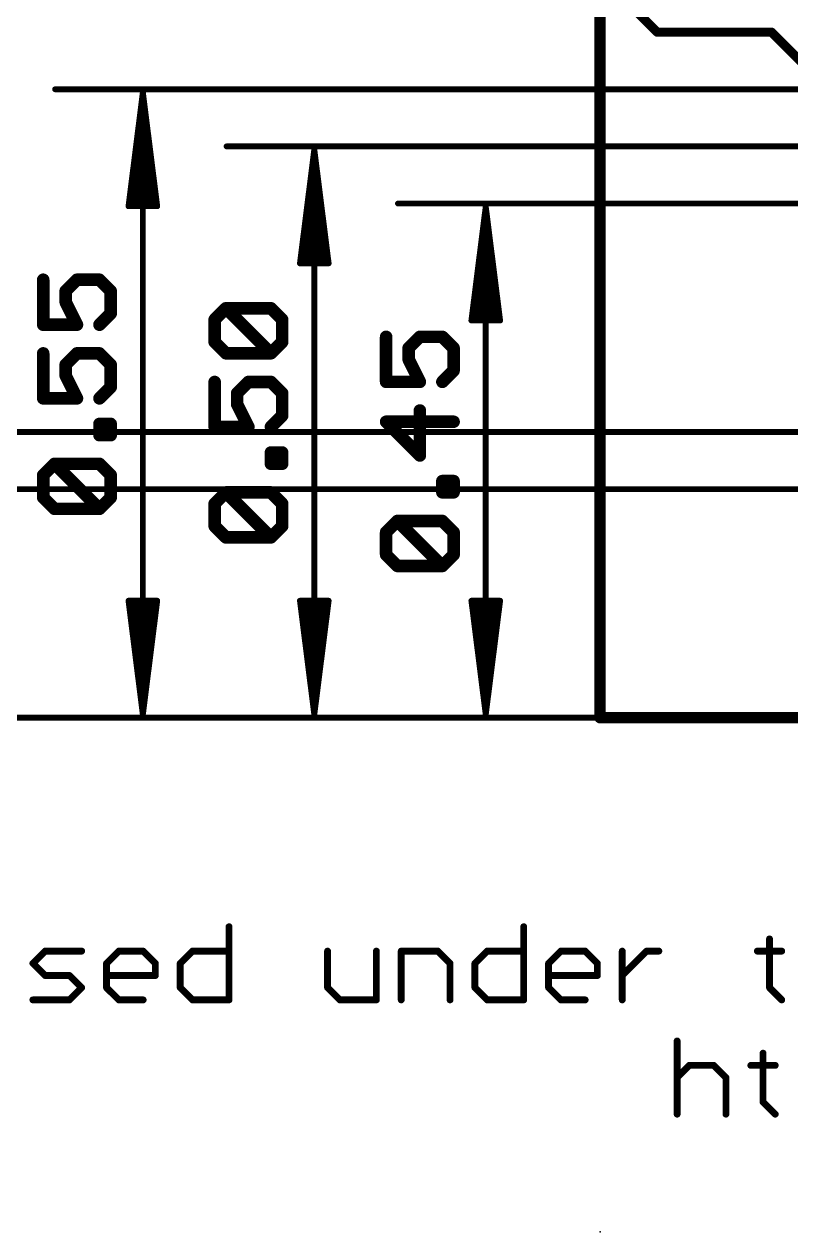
# Model space of a CAD drawing. Extents: x -38 to 87, y -12 to 48.
# Drawn here: x -12.8 to 4.24, y -11.43 to 15.42 of the extents above; entities that cross this region are included whole.
import ezdxf

# ---------------------------------------------------------------- set-up
doc = ezdxf.new("R2010")
doc.units = 0
for name, color, linetype in [('1', 12, 'CONTINUOUS'), ('16', 132, 'CONTINUOUS'), ('20', 53, 'CONTINUOUS'), ('23', 53, 'CONTINUOUS'), ('47', 253, 'CONTINUOUS'), ('51', 53, 'CONTINUOUS')]:
    doc.layers.add(name, color=color, linetype=linetype)

msp = doc.modelspace()

# ---------------------------------------------------------------- linework, layer by layer
at = {"layer": '1', "const_width": 0.254}
for points in [[(0, 22.86), (0, 0)], [(0, 0), (68.58, 0)]]:
    msp.add_lwpolyline(points, dxfattribs=at)
at = {"layer": '1', "const_width": 0.127}
for points in [[(0, 0.0635, 1), (0, -0.0635)], [(-0.0635, 0, 1), (0.0635, 0)]]:
    msp.add_lwpolyline(points, format="xyb", dxfattribs=at)
at = {"layer": '16', "const_width": 0.254}
for points in [[(0, 22.86), (0, 0)], [(0, 0), (68.58, 0)]]:
    msp.add_lwpolyline(points, dxfattribs=at)
at = {"layer": '16', "const_width": 0.127}
for points in [[(0, 0.0635, 1), (0, -0.0635)], [(-0.0635, 0, 1), (0.0635, 0)]]:
    msp.add_lwpolyline(points, format="xyb", dxfattribs=at)
at = {"layer": '20', "const_width": 0.2032}
for points in [[(0, 16.51), (1.27, 15.24)], [(1.27, 15.24), (3.81, 15.24)], [(3.81, 15.24), (5.08, 13.97)]]:
    msp.add_lwpolyline(points, dxfattribs=at)
at = {"layer": '20', "const_width": 0.1016}
for points in [[(1.27, 15.2908, 1), (1.27, 15.1892)], [(1.2341, 15.2041, 1), (1.3059, 15.2759)], [(3.8459, 15.2759, 1), (3.7741, 15.2041)], [(3.81, 15.1892, 1), (3.81, 15.2908)]]:
    msp.add_lwpolyline(points, format="xyb", dxfattribs=at)
at = {"layer": '23'}
msp.add_point((0, -11.43), dxfattribs=at)
at = {"layer": '47'}
for points, const_width in [([(6.35, 13.97), (-12.11, 13.97)], 0.13), ([(-10.16, 13.905), (-10.4792, 11.37)], 0.13), ([(-10.16, 13.905), (-10.42, 11.37)], 0.13), ([(-10.16, 13.905), (-10.29, 11.37)], 0.13), ([(-10.16, 0.065), (-10.16, 13.905)], 0.13), ([(-9.8408, 11.37), (-10.16, 13.905)], 0.13), ([(-10.03, 11.37), (-10.16, 13.905)], 0.13), ([(-9.9, 11.37), (-10.16, 13.905)], 0.13), ([(6.35, 12.7), (-8.3, 12.7)], 0.13), ([(-6.35, 12.635), (-6.6692, 10.1)], 0.13), ([(-6.35, 12.635), (-6.61, 10.1)], 0.13), ([(-6.35, 12.635), (-6.48, 10.1)], 0.13), ([(-6.35, 0.065), (-6.35, 12.635)], 0.13), ([(-6.0308, 10.1), (-6.35, 12.635)], 0.13), ([(-6.22, 10.1), (-6.35, 12.635)], 0.13), ([(-6.09, 10.1), (-6.35, 12.635)], 0.13), ([(-10.4792, 11.37), (-9.8408, 11.37)], 0.13), ([(6.35, 11.43), (-4.49, 11.43)], 0.13), ([(-2.54, 11.365), (-2.8592, 8.83)], 0.13), ([(-2.54, 11.365), (-2.8, 8.83)], 0.13), ([(-2.54, 11.365), (-2.67, 8.83)], 0.13), ([(-2.54, 0.065), (-2.54, 11.365)], 0.13), ([(-2.2208, 8.83), (-2.54, 11.365)], 0.13), ([(-2.41, 8.83), (-2.54, 11.365)], 0.13), ([(-2.28, 8.83), (-2.54, 11.365)], 0.13), ([(-6.6692, 10.1), (-6.0308, 10.1)], 0.13), ([(-12.3741, 9.7361), (-12.3741, 8.7362)], 0.2794), ([(-11.8741, 9.4861), (-11.6241, 9.7361)], 0.2794), ([(-11.6241, 9.7361), (-11.1242, 9.7361)], 0.2794), ([(-11.1242, 9.7361), (-10.8742, 9.4861)], 0.2794), ([(-11.8741, 9.2362), (-11.8741, 9.4861)], 0.2794), ([(-10.8742, 9.4861), (-10.8742, 8.9862)], 0.2794), ([(-11.6241, 8.7362), (-11.8741, 9.2362)], 0.2794), ([(-8.5641, 8.8511), (-8.3141, 9.1011)], 0.2794), ([(-8.3141, 9.1011), (-7.3142, 9.1011)], 0.2794), ([(-7.3142, 8.1012), (-8.3141, 9.1011)], 0.2794), ([(-7.3142, 9.1011), (-7.0642, 8.8511)], 0.2794), ([(-12.3741, 8.7362), (-11.6241, 8.7362)], 0.2794), ([(-10.8742, 8.9862), (-11.1242, 8.7362)], 0.2794), ([(-8.5641, 8.3512), (-8.5641, 8.8511)], 0.2794), ([(-7.0642, 8.8511), (-7.0642, 8.3512)], 0.2794), ([(-2.8592, 8.83), (-2.2208, 8.83)], 0.13), ([(-4.7541, 8.4661), (-4.7541, 7.4662)], 0.2794), ([(-4.2541, 8.2161), (-4.0041, 8.4661)], 0.2794), ([(-4.0041, 8.4661), (-3.5042, 8.4661)], 0.2794), ([(-3.5042, 8.4661), (-3.2542, 8.2161)], 0.2794), ([(-8.3141, 8.1012), (-8.5641, 8.3512)], 0.2794), ([(-7.0642, 8.3512), (-7.3142, 8.1012)], 0.2794), ([(-4.2541, 7.9662), (-4.2541, 8.2161)], 0.2794), ([(-3.2542, 8.2161), (-3.2542, 7.7162)], 0.2794), ([(-12.3741, 8.099), (-12.3741, 7.099)], 0.2794), ([(-11.8741, 7.849), (-11.6241, 8.099)], 0.2794), ([(-11.6241, 8.099), (-11.1242, 8.099)], 0.2794), ([(-11.1242, 8.099), (-10.8742, 7.849)], 0.2794), ([(-7.3142, 8.1012), (-8.3141, 8.1012)], 0.2794), ([(-4.0041, 7.4662), (-4.2541, 7.9662)], 0.2794), ([(-11.8741, 7.599), (-11.8741, 7.849)], 0.2794), ([(-10.8742, 7.849), (-10.8742, 7.349)], 0.2794), ([(-3.2542, 7.7162), (-3.5042, 7.4662)], 0.2794), ([(-11.6241, 7.099), (-11.8741, 7.599)], 0.2794), ([(-8.5641, 7.464), (-8.5641, 6.464)], 0.2794), ([(-8.0641, 7.214), (-7.8141, 7.464)], 0.2794), ([(-7.8141, 7.464), (-7.3142, 7.464)], 0.2794), ([(-7.3142, 7.464), (-7.0642, 7.214)], 0.2794), ([(-4.7541, 7.4662), (-4.0041, 7.4662)], 0.2794), ([(-10.8742, 7.349), (-11.1242, 7.099)], 0.2794), ([(-8.0641, 6.964), (-8.0641, 7.214)], 0.2794), ([(-7.0642, 7.214), (-7.0642, 6.714)], 0.2794), ([(-12.3741, 7.099), (-11.6241, 7.099)], 0.2794), ([(-7.8141, 6.464), (-8.0641, 6.964)], 0.2794), ([(-7.0642, 6.714), (-7.3142, 6.464)], 0.2794), ([(-3.2542, 6.579), (-4.7541, 6.579)], 0.2794), ([(-4.7541, 6.579), (-4.0041, 5.829)], 0.2794), ([(-4.0041, 5.829), (-4.0041, 6.829)], 0.2794), ([(-11.1242, 6.2805), (-11.1242, 6.5304)], 0.2794), ([(-11.1242, 6.5304), (-10.8742, 6.5304)], 0.2794), ([(-10.8742, 6.5304), (-10.8742, 6.2805)], 0.2794), ([(-8.5641, 6.464), (-7.8141, 6.464)], 0.2794), ([(6.35, 6.35), (-24.81, 6.35)], 0.13), ([(-10.8742, 6.2805), (-11.1242, 6.2805)], 0.2794), ([(-7.3142, 5.6455), (-7.3142, 5.8954)], 0.2794), ([(-7.3142, 5.8954), (-7.0642, 5.8954)], 0.2794), ([(-7.0642, 5.8954), (-7.0642, 5.6455)], 0.2794), ([(-12.3741, 5.3933), (-12.1241, 5.6432)], 0.2794), ([(-12.1241, 5.6432), (-11.1242, 5.6432)], 0.2794), ([(-11.1242, 4.6433), (-12.1241, 5.6432)], 0.2794), ([(-11.1242, 5.6432), (-10.8742, 5.3933)], 0.2794), ([(-7.0642, 5.6455), (-7.3142, 5.6455)], 0.2794), ([(-12.3741, 4.8933), (-12.3741, 5.3933)], 0.2794), ([(-10.8742, 5.3933), (-10.8742, 4.8933)], 0.2794), ([(-3.5042, 5.0105), (-3.5042, 5.2604)], 0.2794), ([(-3.5042, 5.2604), (-3.2542, 5.2604)], 0.2794), ([(-3.2542, 5.2604), (-3.2542, 5.0105)], 0.2794), ([(6.35, 5.08), (-28.62, 5.08)], 0.13), ([(-8.5641, 4.7583), (-8.3141, 5.0082)], 0.2794), ([(-8.3141, 5.0082), (-7.3142, 5.0082)], 0.2794), ([(-7.3142, 4.0083), (-8.3141, 5.0082)], 0.2794), ([(-7.3142, 5.0082), (-7.0642, 4.7583)], 0.2794), ([(-3.2542, 5.0105), (-3.5042, 5.0105)], 0.2794), ([(-12.1241, 4.6433), (-12.3741, 4.8933)], 0.2794), ([(-10.8742, 4.8933), (-11.1242, 4.6433)], 0.2794), ([(-8.5641, 4.2583), (-8.5641, 4.7583)], 0.2794), ([(-7.0642, 4.7583), (-7.0642, 4.2583)], 0.2794), ([(-11.1242, 4.6433), (-12.1241, 4.6433)], 0.2794), ([(-8.3141, 4.0083), (-8.5641, 4.2583)], 0.2794), ([(-7.0642, 4.2583), (-7.3142, 4.0083)], 0.2794), ([(-4.7541, 4.1233), (-4.5041, 4.3732)], 0.2794), ([(-4.5041, 4.3732), (-3.5042, 4.3732)], 0.2794), ([(-3.5042, 3.3733), (-4.5041, 4.3732)], 0.2794), ([(-3.5042, 4.3732), (-3.2542, 4.1233)], 0.2794), ([(-7.3142, 4.0083), (-8.3141, 4.0083)], 0.2794), ([(-4.7541, 3.6233), (-4.7541, 4.1233)], 0.2794), ([(-3.2542, 4.1233), (-3.2542, 3.6233)], 0.2794), ([(-4.5041, 3.3733), (-4.7541, 3.6233)], 0.2794), ([(-3.2542, 3.6233), (-3.5042, 3.3733)], 0.2794), ([(-3.5042, 3.3733), (-4.5041, 3.3733)], 0.2794), ([(-10.16, 0.065), (-10.4792, 2.6)], 0.13), ([(-10.4792, 2.6), (-9.8408, 2.6)], 0.13), ([(-10.16, 0.065), (-10.42, 2.6)], 0.13), ([(-10.16, 0.065), (-10.29, 2.6)], 0.13), ([(-9.8408, 2.6), (-10.16, 0.065)], 0.13), ([(-10.03, 2.6), (-10.16, 0.065)], 0.13), ([(-9.9, 2.6), (-10.16, 0.065)], 0.13), ([(-6.35, 0.065), (-6.6692, 2.6)], 0.13), ([(-6.6692, 2.6), (-6.0308, 2.6)], 0.13), ([(-6.35, 0.065), (-6.61, 2.6)], 0.13), ([(-6.35, 0.065), (-6.48, 2.6)], 0.13), ([(-6.0308, 2.6), (-6.35, 0.065)], 0.13), ([(-6.22, 2.6), (-6.35, 0.065)], 0.13), ([(-6.09, 2.6), (-6.35, 0.065)], 0.13), ([(-2.54, 0.065), (-2.8592, 2.6)], 0.13), ([(-2.8592, 2.6), (-2.2208, 2.6)], 0.13), ([(-2.54, 0.065), (-2.8, 2.6)], 0.13), ([(-2.54, 0.065), (-2.67, 2.6)], 0.13), ([(-2.2208, 2.6), (-2.54, 0.065)], 0.13), ([(-2.41, 2.6), (-2.54, 0.065)], 0.13), ([(-2.28, 2.6), (-2.54, 0.065)], 0.13), ([(0, 0), (-37.51, 0)], 0.13), ([(0, 0), (-33.7, 0)], 0.13), ([(6.35, 0), (-28.62, 0)], 0.13), ([(6.35, 0), (-24.81, 0)], 0.13), ([(6.35, 0), (-19.73, 0)], 0.13), ([(0, 0), (-15.92, 0)], 0.13), ([(6.35, 0), (-12.11, 0)], 0.13), ([(6.35, 0), (-8.3, 0)], 0.13), ([(6.35, 0), (-4.49, 0)], 0.13)]:
    msp.add_lwpolyline(points, dxfattribs=dict(at, const_width=const_width))
for points, const_width in [([(-12.11, 14.0025, 1), (-12.11, 13.9375)], 0.065), ([(-10.1275, 13.905, 1), (-10.1925, 13.905)], 0.065), ([(-10.1278, 13.9091, 1), (-10.1922, 13.9009)], 0.065), ([(-10.1275, 13.9033, 1), (-10.1925, 13.9067)], 0.065), ([(-10.1275, 13.9067, 1), (-10.1925, 13.9033)], 0.065), ([(-10.1277, 13.9083, 1), (-10.1923, 13.9017)], 0.065), ([(-10.1277, 13.9017, 1), (-10.1923, 13.9083)], 0.065), ([(-10.1278, 13.9009, 1), (-10.1922, 13.9091)], 0.065), ([(-8.3, 12.7325, 1), (-8.3, 12.6675)], 0.065), ([(-6.3175, 12.635, 1), (-6.3825, 12.635)], 0.065), ([(-6.3178, 12.6391, 1), (-6.3822, 12.6309)], 0.065), ([(-6.3175, 12.6333, 1), (-6.3825, 12.6367)], 0.065), ([(-6.3175, 12.6367, 1), (-6.3825, 12.6333)], 0.065), ([(-6.3177, 12.6383, 1), (-6.3823, 12.6317)], 0.065), ([(-6.3177, 12.6317, 1), (-6.3823, 12.6383)], 0.065), ([(-6.3178, 12.6309, 1), (-6.3822, 12.6391)], 0.065), ([(-10.5115, 11.3741, 1), (-10.447, 11.3659)], 0.065), ([(-10.4792, 11.4025, 1), (-10.4792, 11.3375)], 0.065), ([(-10.4523, 11.3733, 1), (-10.3877, 11.3667)], 0.065), ([(-10.3225, 11.3717, 1), (-10.2575, 11.3683)], 0.065), ([(-10.0625, 11.3683, 1), (-9.9975, 11.3717)], 0.065), ([(-9.9323, 11.3667, 1), (-9.8677, 11.3733)], 0.065), ([(-9.873, 11.3659, 1), (-9.8085, 11.3741)], 0.065), ([(-9.8408, 11.3375, 1), (-9.8408, 11.4025)], 0.065), ([(-4.49, 11.4625, 1), (-4.49, 11.3975)], 0.065), ([(-2.5075, 11.365, 1), (-2.5725, 11.365)], 0.065), ([(-2.5078, 11.3691, 1), (-2.5722, 11.3609)], 0.065), ([(-2.5075, 11.3633, 1), (-2.5725, 11.3667)], 0.065), ([(-2.5075, 11.3667, 1), (-2.5725, 11.3633)], 0.065), ([(-2.5077, 11.3683, 1), (-2.5723, 11.3617)], 0.065), ([(-2.5077, 11.3617, 1), (-2.5723, 11.3683)], 0.065), ([(-2.5078, 11.3609, 1), (-2.5722, 11.3691)], 0.065), ([(-6.7015, 10.1041, 1), (-6.637, 10.0959)], 0.065), ([(-6.6692, 10.1325, 1), (-6.6692, 10.0675)], 0.065), ([(-6.6423, 10.1033, 1), (-6.5777, 10.0967)], 0.065), ([(-6.5125, 10.1017, 1), (-6.4475, 10.0983)], 0.065), ([(-6.2525, 10.0983, 1), (-6.1875, 10.1017)], 0.065), ([(-6.1223, 10.0967, 1), (-6.0577, 10.1033)], 0.065), ([(-6.063, 10.0959, 1), (-5.9985, 10.1041)], 0.065), ([(-6.0308, 10.0675, 1), (-6.0308, 10.1325)], 0.065), ([(-12.3042, 9.7361, 1), (-12.4439, 9.7361)], 0.1397), ([(-11.6241, 9.806, 1), (-11.6241, 9.6663)], 0.1397), ([(-11.5747, 9.6867, 1), (-11.6735, 9.7855)], 0.1397), ([(-11.0748, 9.7855, 1), (-11.1736, 9.6867)], 0.1397), ([(-11.1242, 9.6663, 1), (-11.1242, 9.806)], 0.1397), ([(-11.8043, 9.4861, 1), (-11.944, 9.4861)], 0.1397), ([(-11.9235, 9.5355, 1), (-11.8247, 9.4367)], 0.1397), ([(-10.8043, 9.4861, 1), (-10.9441, 9.4861)], 0.1397), ([(-10.9236, 9.4367, 1), (-10.8248, 9.5355)], 0.1397), ([(-11.944, 9.2362, 1), (-11.8043, 9.2362)], 0.1397), ([(-11.8116, 9.2674, 1), (-11.9366, 9.2049)], 0.1397), ([(-8.3141, 9.171, 1), (-8.3141, 9.0313)], 0.1397), ([(-8.2647, 9.1505, 1), (-8.3635, 9.0517)], 0.1397), ([(-8.2647, 9.0517, 1), (-8.3635, 9.1505)], 0.1397), ([(-7.2648, 9.1505, 1), (-7.3636, 9.0517)], 0.1397), ([(-7.3142, 9.0313, 1), (-7.3142, 9.171)], 0.1397), ([(-12.3741, 8.8061, 1), (-12.3741, 8.6663)], 0.1397), ([(-11.6241, 8.6663, 1), (-11.6241, 8.8061)], 0.1397), ([(-10.9441, 8.9862, 1), (-10.8043, 8.9862)], 0.1397), ([(-10.8248, 8.9368, 1), (-10.9236, 9.0356)], 0.1397), ([(-8.4942, 8.8511, 1), (-8.6339, 8.8511)], 0.1397), ([(-8.6135, 8.9005, 1), (-8.5147, 8.8017)], 0.1397), ([(-6.9944, 8.8511, 1), (-7.1341, 8.8511)], 0.1397), ([(-7.1136, 8.8017, 1), (-7.0148, 8.9005)], 0.1397), ([(-2.8915, 8.8341, 1), (-2.827, 8.8259)], 0.065), ([(-2.8592, 8.8625, 1), (-2.8592, 8.7975)], 0.065), ([(-2.8323, 8.8333, 1), (-2.7677, 8.8267)], 0.065), ([(-2.7025, 8.8317, 1), (-2.6375, 8.8283)], 0.065), ([(-2.4425, 8.8283, 1), (-2.3775, 8.8317)], 0.065), ([(-2.3123, 8.8267, 1), (-2.2477, 8.8333)], 0.065), ([(-2.253, 8.8259, 1), (-2.1885, 8.8341)], 0.065), ([(-2.2208, 8.7975, 1), (-2.2208, 8.8625)], 0.065), ([(-12.4439, 8.7362, 1), (-12.3042, 8.7362)], 0.1397), ([(-11.6866, 8.705, 1), (-11.5617, 8.7674)], 0.1397), ([(-11.1736, 8.7856, 1), (-11.0748, 8.6868)], 0.1397), ([(-4.6842, 8.4661, 1), (-4.8239, 8.4661)], 0.1397), ([(-4.0041, 8.536, 1), (-4.0041, 8.3963)], 0.1397), ([(-3.9547, 8.4167, 1), (-4.0535, 8.5155)], 0.1397), ([(-3.4548, 8.5155, 1), (-3.5536, 8.4167)], 0.1397), ([(-3.5042, 8.3963, 1), (-3.5042, 8.536)], 0.1397), ([(-8.5147, 8.4006, 1), (-8.6135, 8.3018)], 0.1397), ([(-8.6339, 8.3512, 1), (-8.4942, 8.3512)], 0.1397), ([(-7.1341, 8.3512, 1), (-6.9944, 8.3512)], 0.1397), ([(-7.0148, 8.3018, 1), (-7.1136, 8.4006)], 0.1397), ([(-4.1843, 8.2161, 1), (-4.324, 8.2161)], 0.1397), ([(-4.3035, 8.2655, 1), (-4.2047, 8.1667)], 0.1397), ([(-3.1843, 8.2161, 1), (-3.3241, 8.2161)], 0.1397), ([(-3.3036, 8.1667, 1), (-3.2048, 8.2655)], 0.1397), ([(-12.3042, 8.099, 1), (-12.4439, 8.099)], 0.1397), ([(-11.6241, 8.1688, 1), (-11.6241, 8.0291)], 0.1397), ([(-11.5747, 8.0496, 1), (-11.6735, 8.1484)], 0.1397), ([(-11.0748, 8.1484, 1), (-11.1736, 8.0496)], 0.1397), ([(-11.1242, 8.0291, 1), (-11.1242, 8.1688)], 0.1397), ([(-8.3141, 8.1711, 1), (-8.3141, 8.0313)], 0.1397), ([(-8.3635, 8.0518, 1), (-8.2647, 8.1506)], 0.1397), ([(-7.3636, 8.1506, 1), (-7.2648, 8.0518)], 0.1397), ([(-7.3636, 8.0518, 1), (-7.2648, 8.1506)], 0.1397), ([(-7.3142, 8.0313, 1), (-7.3142, 8.1711)], 0.1397), ([(-4.1916, 7.9974, 1), (-4.3166, 7.9349)], 0.1397), ([(-11.8043, 7.849, 1), (-11.944, 7.849)], 0.1397), ([(-11.9235, 7.8984, 1), (-11.8247, 7.7996)], 0.1397), ([(-10.8043, 7.849, 1), (-10.9441, 7.849)], 0.1397), ([(-10.9236, 7.7996, 1), (-10.8248, 7.8984)], 0.1397), ([(-4.324, 7.9662, 1), (-4.1843, 7.9662)], 0.1397), ([(-3.3241, 7.7162, 1), (-3.1843, 7.7162)], 0.1397), ([(-3.2048, 7.6668, 1), (-3.3036, 7.7656)], 0.1397), ([(-11.944, 7.599, 1), (-11.8043, 7.599)], 0.1397), ([(-11.8116, 7.6302, 1), (-11.9366, 7.5678)], 0.1397), ([(-8.4942, 7.464, 1), (-8.6339, 7.464)], 0.1397), ([(-7.8141, 7.5338, 1), (-7.8141, 7.3941)], 0.1397), ([(-7.7647, 7.4146, 1), (-7.8635, 7.5134)], 0.1397), ([(-7.2648, 7.5134, 1), (-7.3636, 7.4146)], 0.1397), ([(-7.3142, 7.3941, 1), (-7.3142, 7.5338)], 0.1397), ([(-4.7541, 7.5361, 1), (-4.7541, 7.3964)], 0.1397), ([(-4.8239, 7.4662, 1), (-4.6842, 7.4662)], 0.1397), ([(-4.0666, 7.435, 1), (-3.9417, 7.4974)], 0.1397), ([(-4.0041, 7.3964, 1), (-4.0041, 7.5361)], 0.1397), ([(-3.5536, 7.5156, 1), (-3.4548, 7.4168)], 0.1397), ([(-10.9441, 7.349, 1), (-10.8043, 7.349)], 0.1397), ([(-10.8248, 7.2996, 1), (-10.9236, 7.3984)], 0.1397), ([(-7.9943, 7.214, 1), (-8.134, 7.214)], 0.1397), ([(-8.1135, 7.2634, 1), (-8.0147, 7.1646)], 0.1397), ([(-6.9944, 7.214, 1), (-7.1341, 7.214)], 0.1397), ([(-7.1136, 7.1646, 1), (-7.0148, 7.2634)], 0.1397), ([(-12.3741, 7.1689, 1), (-12.3741, 7.0292)], 0.1397), ([(-12.4439, 7.099, 1), (-12.3042, 7.099)], 0.1397), ([(-11.6866, 7.0678, 1), (-11.5617, 7.1303)], 0.1397), ([(-11.6241, 7.0292, 1), (-11.6241, 7.1689)], 0.1397), ([(-11.1736, 7.1484, 1), (-11.0748, 7.0497)], 0.1397), ([(-8.134, 6.964, 1), (-7.9943, 6.964)], 0.1397), ([(-8.0016, 6.9952, 1), (-8.1266, 6.9328)], 0.1397), ([(-7.1341, 6.714, 1), (-6.9944, 6.714)], 0.1397), ([(-7.0148, 6.6646, 1), (-7.1136, 6.7634)], 0.1397), ([(-4.7047, 6.6284, 1), (-4.8035, 6.5296)], 0.1397), ([(-4.7541, 6.6488, 1), (-4.7541, 6.5091)], 0.1397), ([(-3.9343, 6.829, 1), (-4.074, 6.829)], 0.1397), ([(-3.2542, 6.5091, 1), (-3.2542, 6.6488)], 0.1397), ([(-11.0543, 6.5304, 1), (-11.194, 6.5304)], 0.1397), ([(-11.1242, 6.6003, 1), (-11.1242, 6.4606)], 0.1397), ([(-10.8043, 6.5304, 1), (-10.9441, 6.5304)], 0.1397), ([(-10.8742, 6.4606, 1), (-10.8742, 6.6003)], 0.1397), ([(-8.5641, 6.5339, 1), (-8.5641, 6.3942)], 0.1397), ([(-8.6339, 6.464, 1), (-8.4942, 6.464)], 0.1397), ([(-7.8766, 6.4328, 1), (-7.7517, 6.4953)], 0.1397), ([(-7.8141, 6.3942, 1), (-7.8141, 6.5339)], 0.1397), ([(-7.3636, 6.5134, 1), (-7.2648, 6.4147)], 0.1397), ([(-11.1242, 6.3503, 1), (-11.1242, 6.2106)], 0.1397), ([(-11.194, 6.2805, 1), (-11.0543, 6.2805)], 0.1397), ([(-10.9441, 6.2805, 1), (-10.8043, 6.2805)], 0.1397), ([(-10.8742, 6.2106, 1), (-10.8742, 6.3503)], 0.1397), ([(-7.3142, 5.9653, 1), (-7.3142, 5.8256)], 0.1397), ([(-7.2443, 5.8954, 1), (-7.384, 5.8954)], 0.1397), ([(-6.9944, 5.8954, 1), (-7.1341, 5.8954)], 0.1397), ([(-7.0642, 5.8256, 1), (-7.0642, 5.9653)], 0.1397), ([(-4.0535, 5.7797, 1), (-3.9547, 5.8784)], 0.1397), ([(-12.1241, 5.7131, 1), (-12.1241, 5.5734)], 0.1397), ([(-12.0747, 5.6926, 1), (-12.1735, 5.5938)], 0.1397), ([(-12.0747, 5.5938, 1), (-12.1735, 5.6926)], 0.1397), ([(-11.0748, 5.6926, 1), (-11.1736, 5.5938)], 0.1397), ([(-11.1242, 5.5734, 1), (-11.1242, 5.7131)], 0.1397), ([(-7.3142, 5.7153, 1), (-7.3142, 5.5756)], 0.1397), ([(-7.384, 5.6455, 1), (-7.2443, 5.6455)], 0.1397), ([(-7.1341, 5.6455, 1), (-6.9944, 5.6455)], 0.1397), ([(-7.0642, 5.5756, 1), (-7.0642, 5.7153)], 0.1397), ([(-4.074, 5.829, 1), (-3.9343, 5.829)], 0.1397), ([(-12.4235, 5.4426, 1), (-12.3247, 5.3439)], 0.1397), ([(-12.3042, 5.3933, 1), (-12.4439, 5.3933)], 0.1397), ([(-10.8043, 5.3933, 1), (-10.9441, 5.3933)], 0.1397), ([(-10.9236, 5.3439, 1), (-10.8248, 5.4426)], 0.1397), ([(-3.5042, 5.3303, 1), (-3.5042, 5.1906)], 0.1397), ([(-3.4343, 5.2604, 1), (-3.574, 5.2604)], 0.1397), ([(-3.1843, 5.2604, 1), (-3.3241, 5.2604)], 0.1397), ([(-3.2542, 5.1906, 1), (-3.2542, 5.3303)], 0.1397), ([(-8.3141, 5.0781, 1), (-8.3141, 4.9384)], 0.1397), ([(-8.2647, 5.0576, 1), (-8.3635, 4.9588)], 0.1397), ([(-8.2647, 4.9588, 1), (-8.3635, 5.0576)], 0.1397), ([(-7.2648, 5.0576, 1), (-7.3636, 4.9588)], 0.1397), ([(-7.3142, 4.9384, 1), (-7.3142, 5.0781)], 0.1397), ([(-3.5042, 5.0803, 1), (-3.5042, 4.9406)], 0.1397), ([(-3.2542, 4.9406, 1), (-3.2542, 5.0803)], 0.1397), ([(-12.3247, 4.9427, 1), (-12.4235, 4.8439)], 0.1397), ([(-12.4439, 4.8933, 1), (-12.3042, 4.8933)], 0.1397), ([(-10.9441, 4.8933, 1), (-10.8043, 4.8933)], 0.1397), ([(-10.8248, 4.8439, 1), (-10.9236, 4.9427)], 0.1397), ([(-8.4942, 4.7583, 1), (-8.6339, 4.7583)], 0.1397), ([(-8.6135, 4.8076, 1), (-8.5147, 4.7089)], 0.1397), ([(-6.9944, 4.7583, 1), (-7.1341, 4.7583)], 0.1397), ([(-7.1136, 4.7089, 1), (-7.0148, 4.8076)], 0.1397), ([(-3.574, 5.0105, 1), (-3.4343, 5.0105)], 0.1397), ([(-3.3241, 5.0105, 1), (-3.1843, 5.0105)], 0.1397), ([(-12.1241, 4.7132, 1), (-12.1241, 4.5735)], 0.1397), ([(-12.1735, 4.5939, 1), (-12.0747, 4.6927)], 0.1397), ([(-11.1736, 4.6927, 1), (-11.0748, 4.5939)], 0.1397), ([(-11.1736, 4.5939, 1), (-11.0748, 4.6927)], 0.1397), ([(-11.1242, 4.5735, 1), (-11.1242, 4.7132)], 0.1397), ([(-8.5147, 4.3077, 1), (-8.6135, 4.2089)], 0.1397), ([(-8.6339, 4.2583, 1), (-8.4942, 4.2583)], 0.1397), ([(-7.1341, 4.2583, 1), (-6.9944, 4.2583)], 0.1397), ([(-7.0148, 4.2089, 1), (-7.1136, 4.3077)], 0.1397), ([(-4.5041, 4.4431, 1), (-4.5041, 4.3034)], 0.1397), ([(-4.4547, 4.4226, 1), (-4.5535, 4.3238)], 0.1397), ([(-4.4547, 4.3238, 1), (-4.5535, 4.4226)], 0.1397), ([(-3.4548, 4.4226, 1), (-3.5536, 4.3238)], 0.1397), ([(-3.5042, 4.3034, 1), (-3.5042, 4.4431)], 0.1397), ([(-8.3141, 4.0782, 1), (-8.3141, 3.9385)], 0.1397), ([(-8.3635, 3.9589, 1), (-8.2647, 4.0577)], 0.1397), ([(-7.3636, 4.0577, 1), (-7.2648, 3.9589)], 0.1397), ([(-7.3636, 3.9589, 1), (-7.2648, 4.0577)], 0.1397), ([(-7.3142, 3.9385, 1), (-7.3142, 4.0782)], 0.1397), ([(-4.8035, 4.1726, 1), (-4.7047, 4.0739)], 0.1397), ([(-4.6842, 4.1233, 1), (-4.8239, 4.1233)], 0.1397), ([(-3.1843, 4.1233, 1), (-3.3241, 4.1233)], 0.1397), ([(-3.3036, 4.0739, 1), (-3.2048, 4.1726)], 0.1397), ([(-4.7047, 3.6727, 1), (-4.8035, 3.5739)], 0.1397), ([(-3.2048, 3.5739, 1), (-3.3036, 3.6727)], 0.1397), ([(-4.8239, 3.6233, 1), (-4.6842, 3.6233)], 0.1397), ([(-4.5041, 3.4432, 1), (-4.5041, 3.3035)], 0.1397), ([(-4.5535, 3.3239, 1), (-4.4547, 3.4227)], 0.1397), ([(-3.5536, 3.4227, 1), (-3.4548, 3.3239)], 0.1397), ([(-3.5536, 3.3239, 1), (-3.4548, 3.4227)], 0.1397), ([(-3.5042, 3.3035, 1), (-3.5042, 3.4432)], 0.1397), ([(-3.3241, 3.6233, 1), (-3.1843, 3.6233)], 0.1397), ([(-10.447, 2.6041, 1), (-10.5115, 2.5959)], 0.065), ([(-10.4792, 2.6325, 1), (-10.4792, 2.5675)], 0.065), ([(-10.3877, 2.6033, 1), (-10.4523, 2.5967)], 0.065), ([(-10.2575, 2.6017, 1), (-10.3225, 2.5983)], 0.065), ([(-9.9975, 2.5983, 1), (-10.0625, 2.6017)], 0.065), ([(-9.8677, 2.5967, 1), (-9.9323, 2.6033)], 0.065), ([(-9.8085, 2.5959, 1), (-9.873, 2.6041)], 0.065), ([(-9.8408, 2.5675, 1), (-9.8408, 2.6325)], 0.065), ([(-6.637, 2.6041, 1), (-6.7015, 2.5959)], 0.065), ([(-6.6692, 2.6325, 1), (-6.6692, 2.5675)], 0.065), ([(-6.5777, 2.6033, 1), (-6.6423, 2.5967)], 0.065), ([(-6.4475, 2.6017, 1), (-6.5125, 2.5983)], 0.065), ([(-6.1875, 2.5983, 1), (-6.2525, 2.6017)], 0.065), ([(-6.0577, 2.5967, 1), (-6.1223, 2.6033)], 0.065), ([(-5.9985, 2.5959, 1), (-6.063, 2.6041)], 0.065), ([(-6.0308, 2.5675, 1), (-6.0308, 2.6325)], 0.065), ([(-2.827, 2.6041, 1), (-2.8915, 2.5959)], 0.065), ([(-2.8592, 2.6325, 1), (-2.8592, 2.5675)], 0.065), ([(-2.7677, 2.6033, 1), (-2.8323, 2.5967)], 0.065), ([(-2.6375, 2.6017, 1), (-2.7025, 2.5983)], 0.065), ([(-2.3775, 2.5983, 1), (-2.4425, 2.6017)], 0.065), ([(-2.2477, 2.5967, 1), (-2.3123, 2.6033)], 0.065), ([(-2.1885, 2.5959, 1), (-2.253, 2.6041)], 0.065), ([(-2.2208, 2.5675, 1), (-2.2208, 2.6325)], 0.065), ([(-12.11, 0.0325, 1), (-12.11, -0.0325)], 0.065), ([(-10.1922, 0.0691, 1), (-10.1278, 0.0609)], 0.065), ([(-10.1923, 0.0683, 1), (-10.1277, 0.0617)], 0.065), ([(-10.1925, 0.0633, 1), (-10.1275, 0.0667)], 0.065), ([(-10.1925, 0.0667, 1), (-10.1275, 0.0633)], 0.065), ([(-10.1925, 0.065, 1), (-10.1275, 0.065)], 0.065), ([(-10.1923, 0.0617, 1), (-10.1277, 0.0683)], 0.065), ([(-10.1922, 0.0609, 1), (-10.1278, 0.0691)], 0.065), ([(-8.3, 0.0325, 1), (-8.3, -0.0325)], 0.065), ([(-6.3822, 0.0691, 1), (-6.3178, 0.0609)], 0.065), ([(-6.3823, 0.0683, 1), (-6.3177, 0.0617)], 0.065), ([(-6.3825, 0.0633, 1), (-6.3175, 0.0667)], 0.065), ([(-6.3825, 0.0667, 1), (-6.3175, 0.0633)], 0.065), ([(-6.3825, 0.065, 1), (-6.3175, 0.065)], 0.065), ([(-6.3823, 0.0617, 1), (-6.3177, 0.0683)], 0.065), ([(-6.3822, 0.0609, 1), (-6.3178, 0.0691)], 0.065), ([(-4.49, 0.0325, 1), (-4.49, -0.0325)], 0.065), ([(-2.5722, 0.0691, 1), (-2.5078, 0.0609)], 0.065), ([(-2.5723, 0.0683, 1), (-2.5077, 0.0617)], 0.065), ([(-2.5725, 0.0633, 1), (-2.5075, 0.0667)], 0.065), ([(-2.5725, 0.0667, 1), (-2.5075, 0.0633)], 0.065), ([(-2.5725, 0.065, 1), (-2.5075, 0.065)], 0.065), ([(-2.5723, 0.0617, 1), (-2.5077, 0.0683)], 0.065), ([(-2.5722, 0.0609, 1), (-2.5078, 0.0691)], 0.065), ([(0, -0.0325, 1), (0, 0.0325)], 0.065), ([(0, -0.0325, 1), (0, 0.0325)], 0.065), ([(0, -0.0325, 1), (0, 0.0325)], 0.065)]:
    msp.add_lwpolyline(points, format="xyb", dxfattribs=dict(at, const_width=const_width))
at = {"layer": '51', "const_width": 0.1524}
for points in [[(-8.2448, -4.6468), (-8.2448, -6.2738)], [(-1.6961, -4.6468), (-1.6961, -6.2738)], [(3.7661, -4.918), (3.7661, -6.0026)], [(-12.6037, -5.4603), (-12.3326, -5.1891)], [(-12.3326, -5.1891), (-11.5191, -5.1891)], [(-10.9666, -5.4603), (-10.6954, -5.1891)], [(-10.6954, -5.1891), (-10.1531, -5.1891)], [(-10.1531, -5.1891), (-9.8819, -5.4603)], [(-9.3294, -5.4603), (-9.0583, -5.1891)], [(-9.0583, -5.1891), (-8.2448, -5.1891)], [(-6.0551, -5.1891), (-6.0551, -6.0026)], [(-4.9705, -6.2738), (-4.9705, -5.1891)], [(-4.418, -6.2738), (-4.418, -5.1891)], [(-4.418, -5.1891), (-3.6045, -5.1891)], [(-3.6045, -5.1891), (-3.3333, -5.4603)], [(-2.7808, -5.4603), (-2.5096, -5.1891)], [(-2.5096, -5.1891), (-1.6961, -5.1891)], [(-1.1436, -5.4603), (-0.8725, -5.1891)], [(-0.8725, -5.1891), (-0.3301, -5.1891)], [(-0.3301, -5.1891), (-0.059, -5.4603)], [(0.4935, -6.2738), (0.4935, -5.1891)], [(0.4935, -5.7315), (1.0358, -5.1891)], [(1.0358, -5.1891), (1.307, -5.1891)], [(3.495, -5.1891), (4.0373, -5.1891)], [(-12.3326, -5.7315), (-12.6037, -5.4603)], [(-10.9666, -6.0026), (-10.9666, -5.4603)], [(-9.8819, -5.4603), (-9.8819, -5.7315)], [(-9.3294, -6.0026), (-9.3294, -5.4603)], [(-3.3333, -5.4603), (-3.3333, -6.2738)], [(-2.7808, -6.0026), (-2.7808, -5.4603)], [(-1.1436, -6.0026), (-1.1436, -5.4603)], [(-0.059, -5.4603), (-0.059, -5.7315)], [(-11.7902, -5.7315), (-12.3326, -5.7315)], [(-11.5191, -6.0026), (-11.7902, -5.7315)], [(-9.8819, -5.7315), (-10.9666, -5.7315)], [(-0.059, -5.7315), (-1.1436, -5.7315)], [(-11.7902, -6.2738), (-11.5191, -6.0026)], [(-10.6954, -6.2738), (-10.9666, -6.0026)], [(-9.0583, -6.2738), (-9.3294, -6.0026)], [(-6.0551, -6.0026), (-5.7839, -6.2738)], [(-2.5096, -6.2738), (-2.7808, -6.0026)], [(-0.8725, -6.2738), (-1.1436, -6.0026)], [(3.7661, -6.0026), (4.0373, -6.2738)], [(-12.6037, -6.2738), (-11.7902, -6.2738)], [(-10.1531, -6.2738), (-10.6954, -6.2738)], [(-8.2448, -6.2738), (-9.0583, -6.2738)], [(-5.7839, -6.2738), (-4.9705, -6.2738)], [(-1.6961, -6.2738), (-2.5096, -6.2738)], [(-0.3301, -6.2738), (-0.8725, -6.2738)], [(1.7134, -7.1868), (1.7134, -8.8138)], [(3.6217, -7.458), (3.6217, -8.5426)], [(1.7134, -8.0003), (1.9845, -7.7291)], [(1.9845, -7.7291), (2.5269, -7.7291)], [(2.5269, -7.7291), (2.798, -8.0003)], [(3.3505, -7.7291), (3.8928, -7.7291)], [(2.798, -8.0003), (2.798, -8.8138)], [(3.6217, -8.5426), (3.8928, -8.8138)]]:
    msp.add_lwpolyline(points, dxfattribs=at)
at = {"layer": '51', "const_width": 0.0762}
for points in [[(-8.2067, -4.6468, 1), (-8.2829, -4.6468)], [(-1.658, -4.6468, 1), (-1.7342, -4.6468)], [(3.8042, -4.918, 1), (3.728, -4.918)], [(-12.3326, -5.151, 1), (-12.3326, -5.2272)], [(-12.3056, -5.2161, 1), (-12.3595, -5.1622)], [(-11.5191, -5.2272, 1), (-11.5191, -5.151)], [(-10.6954, -5.151, 1), (-10.6954, -5.2272)], [(-10.6685, -5.2161, 1), (-10.7224, -5.1622)], [(-10.1261, -5.1622, 1), (-10.18, -5.2161)], [(-10.1531, -5.2272, 1), (-10.1531, -5.151)], [(-9.0583, -5.151, 1), (-9.0583, -5.2272)], [(-9.0313, -5.2161, 1), (-9.0852, -5.1622)], [(-8.2448, -5.2272, 1), (-8.2448, -5.151)], [(-6.017, -5.1891, 1), (-6.0932, -5.1891)], [(-4.9324, -5.1891, 1), (-5.0086, -5.1891)], [(-4.3799, -5.1891, 1), (-4.4561, -5.1891)], [(-4.418, -5.151, 1), (-4.418, -5.2272)], [(-3.5775, -5.1622, 1), (-3.6314, -5.2161)], [(-3.6045, -5.2272, 1), (-3.6045, -5.151)], [(-2.5096, -5.151, 1), (-2.5096, -5.2272)], [(-2.4827, -5.2161, 1), (-2.5366, -5.1622)], [(-1.6961, -5.2272, 1), (-1.6961, -5.151)], [(-0.8725, -5.151, 1), (-0.8725, -5.2272)], [(-0.8455, -5.2161, 1), (-0.8994, -5.1622)], [(-0.3032, -5.1622, 1), (-0.3571, -5.2161)], [(-0.3301, -5.2272, 1), (-0.3301, -5.151)], [(0.5316, -5.1891, 1), (0.4554, -5.1891)], [(1.0358, -5.151, 1), (1.0358, -5.2272)], [(1.0628, -5.2161, 1), (1.0089, -5.1622)], [(1.307, -5.2272, 1), (1.307, -5.151)], [(3.495, -5.151, 1), (3.495, -5.2272)], [(4.0373, -5.2272, 1), (4.0373, -5.151)], [(-12.5768, -5.4334, 1), (-12.6307, -5.4872)], [(-12.6307, -5.4334, 1), (-12.5768, -5.4872)], [(-10.9285, -5.4603, 1), (-11.0047, -5.4603)], [(-10.9935, -5.4334, 1), (-10.9396, -5.4872)], [(-9.8438, -5.4603, 1), (-9.92, -5.4603)], [(-9.9089, -5.4872, 1), (-9.855, -5.4334)], [(-9.2913, -5.4603, 1), (-9.3675, -5.4603)], [(-9.3564, -5.4334, 1), (-9.3025, -5.4872)], [(-3.2952, -5.4603, 1), (-3.3714, -5.4603)], [(-3.3602, -5.4872, 1), (-3.3064, -5.4334)], [(-2.7427, -5.4603, 1), (-2.8189, -5.4603)], [(-2.8077, -5.4334, 1), (-2.7539, -5.4872)], [(-1.1055, -5.4603, 1), (-1.1817, -5.4603)], [(-1.1706, -5.4334, 1), (-1.1167, -5.4872)], [(-0.0209, -5.4603, 1), (-0.0971, -5.4603)], [(-0.0859, -5.4872, 1), (-0.032, -5.4334)], [(-12.3326, -5.6934, 1), (-12.3326, -5.7696)], [(-12.3595, -5.7584, 1), (-12.3056, -5.7045)], [(-11.7633, -5.7045, 1), (-11.8172, -5.7584)], [(-11.7902, -5.7696, 1), (-11.7902, -5.6934)], [(-10.9666, -5.6934, 1), (-10.9666, -5.7696)], [(-9.92, -5.7315, 1), (-9.8438, -5.7315)], [(-9.8819, -5.7696, 1), (-9.8819, -5.6934)], [(-1.1436, -5.6934, 1), (-1.1436, -5.7696)], [(-0.0971, -5.7315, 1), (-0.0209, -5.7315)], [(-0.059, -5.7696, 1), (-0.059, -5.6934)], [(0.4666, -5.7045, 1), (0.5205, -5.7584)], [(-11.4921, -6.0296, 1), (-11.546, -5.9757)], [(-11.546, -6.0296, 1), (-11.4921, -5.9757)], [(-10.9396, -5.9757, 1), (-10.9935, -6.0296)], [(-11.0047, -6.0026, 1), (-10.9285, -6.0026)], [(-9.3025, -5.9757, 1), (-9.3564, -6.0296)], [(-9.3675, -6.0026, 1), (-9.2913, -6.0026)], [(-6.0282, -5.9757, 1), (-6.0821, -6.0296)], [(-6.0932, -6.0026, 1), (-6.017, -6.0026)], [(-2.7539, -5.9757, 1), (-2.8077, -6.0296)], [(-2.8189, -6.0026, 1), (-2.7427, -6.0026)], [(-1.1167, -5.9757, 1), (-1.1706, -6.0296)], [(-1.1817, -6.0026, 1), (-1.1055, -6.0026)], [(3.7931, -5.9757, 1), (3.7392, -6.0296)], [(3.728, -6.0026, 1), (3.8042, -6.0026)], [(-12.6037, -6.2357, 1), (-12.6037, -6.3119)], [(-11.8172, -6.2469, 1), (-11.7633, -6.3007)], [(-11.7902, -6.3119, 1), (-11.7902, -6.2357)], [(-10.6954, -6.2357, 1), (-10.6954, -6.3119)], [(-10.7224, -6.3007, 1), (-10.6685, -6.2469)], [(-10.1531, -6.3119, 1), (-10.1531, -6.2357)], [(-9.0583, -6.2357, 1), (-9.0583, -6.3119)], [(-9.0852, -6.3007, 1), (-9.0313, -6.2469)], [(-8.2829, -6.2738, 1), (-8.2067, -6.2738)], [(-8.2448, -6.3119, 1), (-8.2448, -6.2357)], [(-5.7839, -6.2357, 1), (-5.7839, -6.3119)], [(-5.8109, -6.3007, 1), (-5.757, -6.2469)], [(-5.0086, -6.2738, 1), (-4.9324, -6.2738)], [(-4.9705, -6.3119, 1), (-4.9705, -6.2357)], [(-4.4561, -6.2738, 1), (-4.3799, -6.2738)], [(-3.3714, -6.2738, 1), (-3.2952, -6.2738)], [(-2.5096, -6.2357, 1), (-2.5096, -6.3119)], [(-2.5366, -6.3007, 1), (-2.4827, -6.2469)], [(-1.7342, -6.2738, 1), (-1.658, -6.2738)], [(-1.6961, -6.3119, 1), (-1.6961, -6.2357)], [(-0.8725, -6.2357, 1), (-0.8725, -6.3119)], [(-0.8994, -6.3007, 1), (-0.8455, -6.2469)], [(-0.3301, -6.3119, 1), (-0.3301, -6.2357)], [(0.4554, -6.2738, 1), (0.5316, -6.2738)], [(4.0104, -6.3007, 1), (4.0642, -6.2469)], [(1.7515, -7.1868, 1), (1.6753, -7.1868)], [(3.6598, -7.458, 1), (3.5836, -7.458)], [(1.9845, -7.691, 1), (1.9845, -7.7672)], [(2.0115, -7.7561, 1), (1.9576, -7.7022)], [(2.5538, -7.7022, 1), (2.4999, -7.7561)], [(2.5269, -7.7672, 1), (2.5269, -7.691)], [(3.3505, -7.691, 1), (3.3505, -7.7672)], [(3.8928, -7.7672, 1), (3.8928, -7.691)], [(1.6864, -7.9734, 1), (1.7403, -8.0272)], [(2.8361, -8.0003, 1), (2.7599, -8.0003)], [(2.7711, -8.0272, 1), (2.825, -7.9734)], [(3.6486, -8.5157, 1), (3.5947, -8.5696)], [(3.5836, -8.5426, 1), (3.6598, -8.5426)], [(1.6753, -8.8138, 1), (1.7515, -8.8138)], [(2.7599, -8.8138, 1), (2.8361, -8.8138)], [(3.8659, -8.8407, 1), (3.9198, -8.7869)]]:
    msp.add_lwpolyline(points, format="xyb", dxfattribs=at)

doc.saveas('drawing.dxf')
